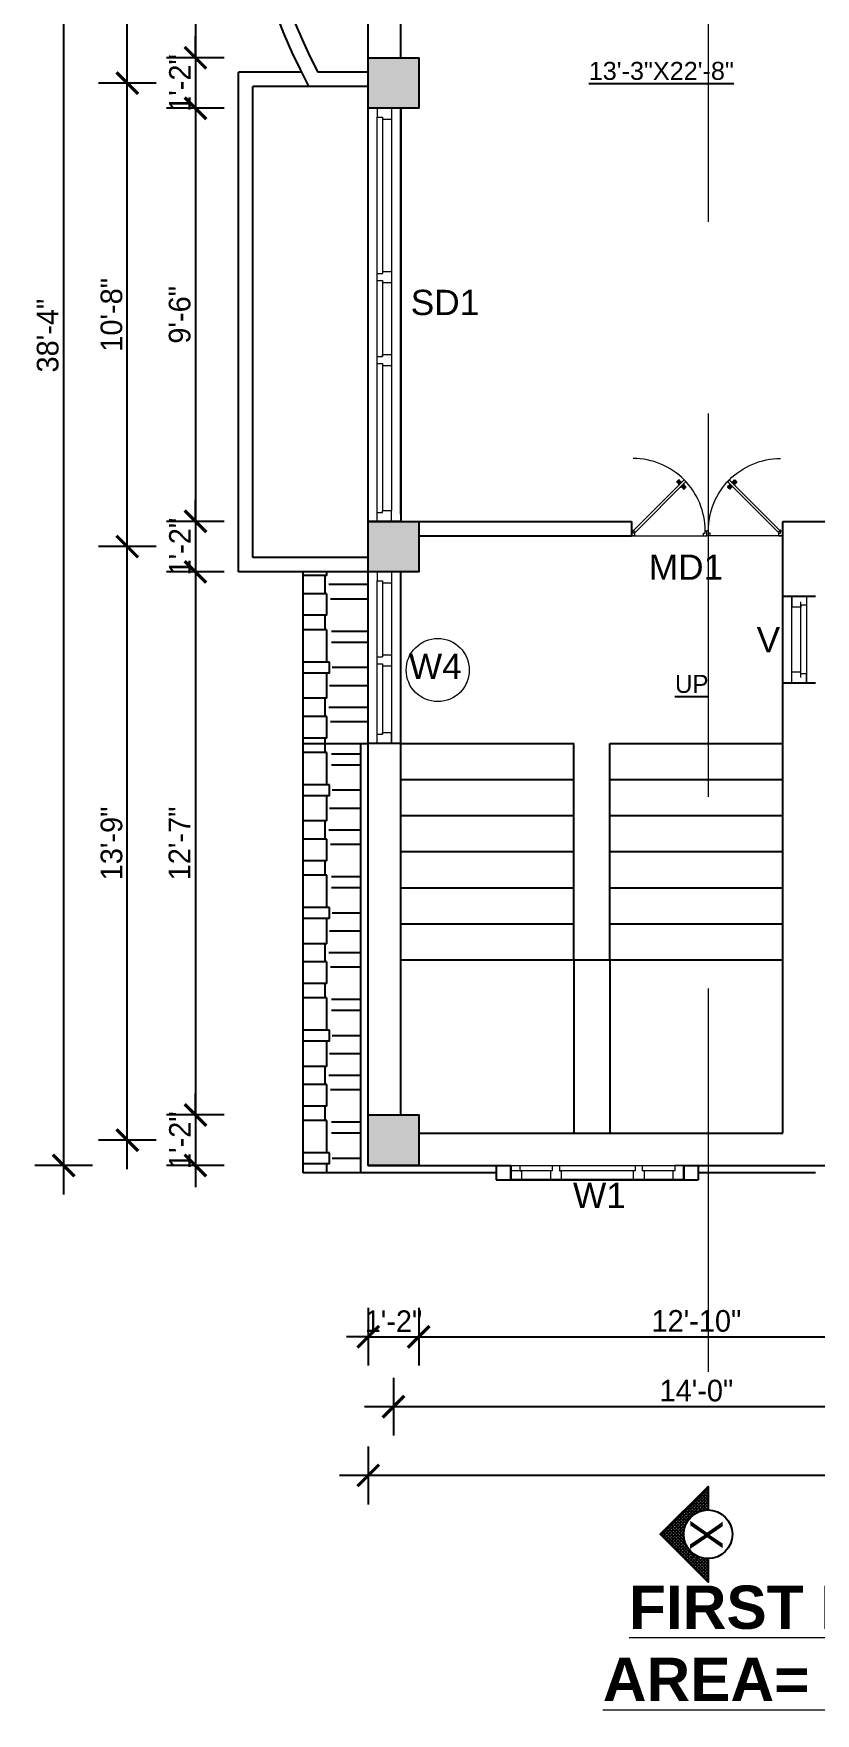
# Model space of a CAD drawing. Header units: inches. Extents: x -2812 to 9774, y -15726 to -746.
# Drawn here: x 4164.1 to 4380.9, y -8004.1 to -7538.6 of the extents above; entities that cross this region are included whole.
import ezdxf

# ---------------------------------------------------------------- set-up
doc = ezdxf.new("R2010")
doc.units = ezdxf.units.IN
doc.header["$LTSCALE"] = 17
doc.header["$MEASUREMENT"] = 0
doc.linetypes.add('21_FP_00$0$HIDDEN', pattern=[0.375, 0.25, -0.125])
doc.linetypes.add('PHANTOM2', pattern=[1.25, 0.625, -0.125, 0.125, -0.125, 0.125, -0.125])
doc.layers.add('A-Sect-Iden', color=111, linetype='Continuous')
for name, color, linetype, lineweight in [('aa_section_line', 2, 'PHANTOM2', 13), ('door', 202, 'Continuous', 5), ('DOOR & WIN', 1, 'Continuous', 25), ('OUTLINE', 1, 'Continuous', 25), ('PUERTAS', 7, 'Continuous', 9), ('TEXT', 231, 'Continuous', 20), ('WINDOW FRAME PLAN', 162, 'Continuous', 18)]:
    doc.layers.add(name, color=color, linetype=linetype, lineweight=lineweight)
doc.styles.add('ARCHITECTURE', font='stylu.ttf')
doc.styles.add('DIMTEXT', font='arial.ttf', dxfattribs={"height": 6})
doc.styles.add('HEADING', font='swissel.ttf')
doc.dimstyles.new('8 SCALE', dxfattribs={"dimscale": 0, "dimtxt": 6, "dimasz": 6, "dimexe": 8, "dimexo": 8, "dimgap": 1.25, "dimtad": 1, "dimdec": 0, "dimzin": 3, "dimdsep": 46, "dimlunit": 4, "dimtxsty": 'ARCHITECTURE', "dimblk": 'ARCHTICK', "dimcen": 8, "dimdle": 8, "dimclrd": 5, "dimclre": 5, "dimclrt": 7, "dimadec": 0, "dimazin": 0, "dimtfac": 0.75, "dimtdec": 0, "dimtix": 1, "dimtmove": 2, "dimatfit": 3, "dimldrblk": 'ARCHTICK', "dimfxl": 8, "dimfxlon": 1, "dimtolj": 1, "dimtzin": 0, "dimlwd": -1, "dimlwe": -1, "dimarcsym": 0})
pattern_1 = [(90, (-3830.613, -6722.313), (-12, 25.5), [6, -5, 7, -3, 9, -4]), (90, (-3831.113, -6716.313), (-12, 25.5), [5, -19, 4, -6]), (90, (-3829.863, -6704.313), (-12, 25.5), [3, -31]), (180, (-3830.613, -6722.313), (-12, -8.5), [11.5, -36.5]), (180, (-3830.613, -6716.313), (-12, -8.5), [11.25, -36.75]), (180, (-3830.613, -6711.313), (-12, -8.5), [10.5, -37.5]), (180, (-3829.863, -6704.313), (-12, -8.5), [11.5, -36.5]), (180, (-3829.863, -6701.313), (-12, -8.5), [11.5, -36.5]), (180, (-3830.613, -6692.313), (-12, -8.5), [11, -37])]

# ---------------------------------------------------------------- blocks, each defined once
blk = doc.blocks.new('2ft6in')
at = {"layer": 'PUERTAS', "color": 2}
for p, q in [((0.84, 2.1), (21.02, 22.28)), ((21.71, 21.6), (1.47, 1.37)), ((18.33, 21.76), (18.31, 21.77)), ((21.71, 21.6), (21.02, 22.28)), ((21.18, 18.9), (21.2, 18.89)), ((0, 2), (0, 0)), ((0.6, 2), (0, 2)), ((1.33, 0), (0, 0)), ((0.6, 1.26), (0.6, 2.04)), ((0.67, 1.26), (0.6, 1.26)), ((0.67, 1.26), (0.67, 2.01)), ((0.67, 1), (0.67, 1.26)), ((1.33, 1), (0.67, 1)), ((1.31, 1.53), (0.79, 2.06)), ((1.36, 1.58), (0.81, 2.12)), ((1.36, 1.58), (1.31, 1.53)), ((1.47, 1.37), (1.31, 1.53)), ((1.33, 0), (1.33, 1)), ((28.67, 0), (28.67, 1)), ((28.67, 1), (29.33, 1)), ((28.67, 0), (30, 0)), ((29.33, 1), (29.33, 2)), ((29.33, 2), (30, 2)), ((30, 0), (30, 2))]:
    blk.add_line(p, q, dxfattribs=at)
at = {"layer": 'PUERTAS', "color": 8}
for p, q in [((18.81, 20.78), (18.04, 21.4)), ((18.86, 20.83), (18.08, 21.46)), ((18.95, 20.92), (18.2, 21.58)), ((18.44, 21.9), (18.31, 21.77)), ((19.07, 21.03), (18.34, 21.72)), ((18.44, 21.9), (18.56, 22.02)), ((18.58, 22.01), (18.56, 22.02)), ((19.3, 21.26), (18.61, 22)), ((19.42, 21.38), (18.75, 22.14)), ((19.51, 21.48), (18.88, 22.26)), ((18.91, 20.27), (19.19, 20.69)), ((19.55, 21.53), (18.93, 22.3)), ((19.13, 20.8), (19.03, 20.9)), ((19.15, 20.82), (19.05, 20.92)), ((19.09, 20.44), (19.25, 20.76)), ((19.19, 20.87), (19.1, 20.96)), ((19.25, 20.93), (19.16, 21.02)), ((19.28, 20.63), (19.32, 20.83)), ((19.4, 21.08), (19.31, 21.17)), ((19.47, 21.15), (19.38, 21.24)), ((19.43, 20.78), (19.4, 20.9)), ((19.51, 21.19), (19.42, 21.28)), ((19.55, 20.91), (19.43, 20.94)), ((19.53, 21.21), (19.44, 21.3)), ((19.7, 21.06), (19.51, 21.01)), ((19.89, 21.24), (19.58, 21.08)), ((20.07, 21.42), (19.64, 21.15)), ((20.33, 20.13), (20.36, 20.01)), ((20.48, 20.28), (20.44, 20.08)), ((20.67, 20.47), (20.51, 20.15)), ((20.85, 20.64), (20.57, 20.22)), ((20.61, 20.09), (20.7, 19.99)), ((20.63, 20.11), (20.72, 20.01)), ((20.9, 20.08), (21.68, 19.45)), ((20.95, 20.13), (21.72, 19.51)), ((19.69, 19.49), (20.12, 19.76)), ((19.87, 19.67), (20.18, 19.83)), ((20.06, 19.85), (20.25, 19.9)), ((20.21, 20), (20.33, 19.97)), ((20.21, 19.38), (20.83, 18.61)), ((20.23, 19.7), (20.32, 19.61)), ((20.25, 19.72), (20.34, 19.63)), ((20.25, 19.43), (20.88, 18.65)), ((20.29, 19.76), (20.38, 19.67)), ((20.34, 19.53), (21, 18.77)), ((20.36, 19.83), (20.45, 19.74)), ((20.46, 19.64), (21.14, 18.91)), ((20.5, 19.98), (20.6, 19.89)), ((20.57, 20.04), (20.66, 19.95)), ((20.69, 19.87), (21.42, 19.19)), ((20.81, 19.99), (21.56, 19.33)), ((21.32, 19.01), (21.2, 18.89)), ((21.32, 19.01), (21.44, 19.14)), ((21.43, 19.15), (21.44, 19.14)), ((0, 0), (30, 0))]:
    blk.add_line(p, q, dxfattribs=at)
at = {"layer": 'PUERTAS', "color": 1}
for p, q in [((18.06, 21.44), (18.48, 21.86)), ((18.74, 20.79), (18.06, 21.34)), ((18.08, 21.51), (18.45, 21.88)), ((18.11, 21.49), (18.08, 21.51)), ((18.82, 22.25), (18.45, 21.88)), ((18.9, 22.28), (18.48, 21.86)), ((18.84, 22.23), (18.82, 22.25)), ((18.83, 20.8), (19.18, 21.15)), ((18.84, 20.21), (19.1, 20.6)), ((18.85, 20.11), (18.84, 20.12)), ((18.92, 20.89), (18.93, 20.88)), ((19.54, 21.59), (18.99, 22.27)), ((19.02, 20.88), (19.24, 21.1)), ((19.12, 20.8), (19.03, 20.89)), ((19.1, 20.7), (19.11, 20.69)), ((19.1, 20.6), (19.1, 20.6)), ((19.11, 20.79), (19.33, 21.01)), ((19.54, 21.5), (19.18, 21.15)), ((19.45, 21.31), (19.24, 21.1)), ((19.55, 21.22), (19.33, 21.01)), ((19.45, 21.41), (19.45, 21.41)), ((19.54, 21.22), (19.45, 21.31)), ((19.64, 21.23), (19.64, 21.23)), ((19.74, 21.24), (19.73, 21.23)), ((20.12, 21.49), (19.74, 21.24)), ((20.22, 21.48), (20.22, 21.49)), ((20.65, 20.12), (20.43, 19.9)), ((20.93, 20.11), (20.57, 19.76)), ((20.64, 20.11), (20.73, 20.02)), ((20.66, 20.31), (20.65, 20.31)), ((20.65, 20.21), (20.65, 20.22)), ((20.91, 20.7), (20.66, 20.31)), ((20.91, 20.8), (20.91, 20.79)), ((21.02, 20.12), (21.7, 19.57)), ((19.53, 19.43), (19.54, 19.42)), ((19.64, 19.42), (20.02, 19.67)), ((20.02, 19.67), (20.03, 19.68)), ((20.12, 19.68), (20.12, 19.68)), ((20.21, 19.69), (20.43, 19.9)), ((20.22, 19.41), (20.57, 19.76)), ((20.22, 19.69), (20.31, 19.6)), ((20.22, 19.32), (20.76, 18.64)), ((20.31, 19.6), (20.52, 19.81)), ((20.31, 19.5), (20.31, 19.5)), ((20.74, 20.03), (20.52, 19.81)), ((20.84, 20.02), (20.83, 20.03)), ((20.86, 18.63), (21.28, 19.05)), ((20.91, 18.68), (20.94, 18.66)), ((20.94, 18.66), (21.31, 19.03)), ((21.7, 19.47), (21.28, 19.05)), ((21.67, 19.4), (21.31, 19.03)), ((21.65, 19.42), (21.67, 19.4))]:
    blk.add_line(p, q, dxfattribs=at)
at = {"layer": 'PUERTAS', "color": 2}
for radius in [0.129, 0.0627]:
    blk.add_circle((0.68, 2.14), radius, dxfattribs=at)
at = {"layer": 'PUERTAS', "color": 8}
blk.add_arc((0.68, 2.14), 28.65, 359.72845, 90.03333, dxfattribs=at)
at = {"layer": 'PUERTAS', "color": 1}
for centre, start, end in [((18.78, 20.84), 231.07637, 315), ((18.89, 20.16), 135, 225), ((18.94, 22.23), 38.92363, 135), ((18.97, 20.93), 225, 315), ((19.16, 20.74), 135, 219.74275), ((19.06, 20.65), 315, 39.74275), ((19.4, 21.36), 315, 45), ((19.49, 21.55), 315, 38.92363), ((19.6, 21.18), 50.25725, 135), ((19.68, 21.28), 230.25725, 315), ((20.17, 21.44), 45, 135), ((20.7, 20.26), 135, 219.74275), ((20.6, 20.17), 315, 39.74275), ((20.87, 20.75), 315, 45), ((20.98, 20.07), 51.07637, 135), ((19.59, 19.47), 225, 315), ((20.07, 19.63), 50.25725, 135), ((20.16, 19.73), 230.25725, 315), ((20.27, 19.36), 135, 218.92363), ((20.35, 19.55), 135, 225), ((20.78, 19.98), 45, 135), ((20.82, 18.68), 218.92363, 315), ((21.65, 19.52), 315, 51.07637)]:
    blk.add_arc(centre, 0.0667, start, end, dxfattribs=at)
blk = doc.blocks.new('*U2796')
at = {"color": 3, "xscale": -1}
blk.add_blockref('2ft6in', (42, 0), dxfattribs=at)
blk = doc.blocks.new('MAIN DLOOR')
at = {"layer": 'door', "color": 3, "yscale": 0.7999999999374268, "zscale": 0.7999999998966563, "rotation": 180}
for p, xscale in [((11264.75, 306.61), 0.7999999999592546), ((11245.55, 306.61), -0.7999999999592546)]:
    blk.add_blockref('*U2796', p, dxfattribs=dict(at, xscale=xscale))
blk = doc.blocks.new('FDFDFDF')
at = {"layer": 'DOOR & WIN'}
for p, q in [((-13510.5, -2586), (-13510.5, -2577)), ((-13510.5, -2586), (-13510.5, -2577)), ((-13486.5, -2586), (-13486.5, -2577))]:
    blk.add_line(p, q, dxfattribs=at)
at = {"layer": 'WINDOW FRAME PLAN'}
for p, q in [((-13510.5, -2579.5), (-13486.5, -2579.5)), ((-13510.5, -2579.5), (-13508, -2579.5)), ((-13486.5, -2583.5), (-13510.5, -2583.5)), ((-13510.5, -2583.5), (-13507.5, -2583.5)), ((-13488, -2581), (-13509, -2581)), ((-13508, -2579.5), (-13508, -2581)), ((-13508, -2581), (-13507.5, -2581)), ((-13507.5, -2581), (-13507.5, -2583.5)), ((-13489.5, -2581), (-13489.5, -2583.5)), ((-13489, -2581), (-13489.5, -2581)), ((-13486.5, -2583.5), (-13489.5, -2583.5)), ((-13486.5, -2579.5), (-13489, -2579.5)), ((-13489, -2579.5), (-13489, -2581))]:
    blk.add_line(p, q, dxfattribs=at)
blk = doc.blocks.new('_ArchTick')
at = {"color": 0, "linetype": 'ByBlock', "const_width": 0.15}
blk.add_lwpolyline([(-0.5, -0.5), (0.5, 0.5)], dxfattribs=at)
blk = doc.blocks.new('*D3079')
at = {"layer": 'Defpoints', "color": 0, "transparency": 16777216}
for p in [(4256.86, -7406.28), (4208.96, -7545.28), (4256.86, -7545.28)]:
    blk.add_point(p, dxfattribs=at)
at = {"layer": 'OUTLINE', "color": 5, "transparency": 16777216}
for p, q in [((4208.96, -7398.28), (4208.96, -7553.28)), ((4216.96, -7406.28), (4200.96, -7406.28)), ((4216.96, -7545.28), (4200.96, -7545.28))]:
    blk.add_line(p, q, dxfattribs=at)
at = {"layer": 'OUTLINE', "color": 5, "transparency": 16777216, "xscale": 6, "yscale": 6, "zscale": 6}
for p, rotation in [((4208.96, -7406.28), 90), ((4208.96, -7545.28), 270)]:
    blk.add_blockref('_ArchTick', p, dxfattribs=dict(at, rotation=rotation))
at = {"layer": 'OUTLINE', "color": 7, "transparency": 16777216, "insert": (4204.5, -7475.78), "char_height": 6, "attachment_point": 5, "rotation": 90, "style": 'ARCHITECTURE'}
blk.add_mtext('\\A1;11\'-7"', dxfattribs=at)
blk = doc.blocks.new('*D3080')
at = {"layer": 'Defpoints', "color": 0, "transparency": 16777216}
for p in [(4256.86, -7545.28), (4208.96, -7559.28), (4256.86, -7559.28)]:
    blk.add_point(p, dxfattribs=at)
at = {"layer": 'OUTLINE', "color": 5, "transparency": 16777216}
for p, q in [((4208.96, -7545.28), (4208.96, -7539.28)), ((4216.96, -7545.28), (4200.96, -7545.28)), ((4208.96, -7545.28), (4208.96, -7559.28)), ((4216.96, -7559.28), (4200.96, -7559.28)), ((4208.96, -7559.28), (4208.96, -7565.28))]:
    blk.add_line(p, q, dxfattribs=at)
at = {"layer": 'OUTLINE', "color": 5, "transparency": 16777216, "xscale": 6, "yscale": 6, "zscale": 6}
for p, rotation in [((4208.96, -7545.28), 270), ((4208.96, -7559.28), 90)]:
    blk.add_blockref('_ArchTick', p, dxfattribs=dict(at, rotation=rotation))
at = {"layer": 'OUTLINE', "color": 7, "transparency": 16777216, "insert": (4204.65, -7552.28), "char_height": 6, "attachment_point": 5, "rotation": 90, "style": 'ARCHITECTURE'}
blk.add_mtext('\\A1;1\'-2"', dxfattribs=at)
blk = doc.blocks.new('*D3081')
at = {"layer": 'Defpoints', "color": 0, "transparency": 16777216}
for p in [(4256.86, -7559.28), (4208.96, -7673.76), (4256.86, -7673.76)]:
    blk.add_point(p, dxfattribs=at)
at = {"layer": 'OUTLINE', "color": 5, "transparency": 16777216}
for p, q in [((4208.96, -7551.28), (4208.96, -7681.76)), ((4216.96, -7559.28), (4200.96, -7559.28)), ((4216.96, -7673.76), (4200.96, -7673.76))]:
    blk.add_line(p, q, dxfattribs=at)
at = {"layer": 'OUTLINE', "color": 5, "transparency": 16777216, "xscale": 6, "yscale": 6, "zscale": 6}
for p, rotation in [((4208.96, -7559.28), 90), ((4208.96, -7673.76), 270)]:
    blk.add_blockref('_ArchTick', p, dxfattribs=dict(at, rotation=rotation))
at = {"layer": 'OUTLINE', "color": 7, "transparency": 16777216, "insert": (4204.6, -7616.52), "char_height": 6, "attachment_point": 5, "rotation": 90, "style": 'ARCHITECTURE'}
blk.add_mtext('\\A1;9\'-6"', dxfattribs=at)
blk = doc.blocks.new('*D3082')
at = {"layer": 'Defpoints', "color": 0, "transparency": 16777216}
for p in [(4256.86, -7673.76), (4208.96, -7687.76), (4256.86, -7687.76)]:
    blk.add_point(p, dxfattribs=at)
at = {"layer": 'OUTLINE', "color": 5, "transparency": 16777216}
for p, q in [((4208.96, -7673.76), (4208.96, -7667.76)), ((4216.96, -7673.76), (4200.96, -7673.76)), ((4208.96, -7673.76), (4208.96, -7687.76)), ((4216.96, -7687.76), (4200.96, -7687.76)), ((4208.96, -7687.76), (4208.96, -7693.76))]:
    blk.add_line(p, q, dxfattribs=at)
at = {"layer": 'OUTLINE', "color": 5, "transparency": 16777216, "xscale": 6, "yscale": 6, "zscale": 6}
for p, rotation in [((4208.96, -7673.76), 270), ((4208.96, -7687.76), 90)]:
    blk.add_blockref('_ArchTick', p, dxfattribs=dict(at, rotation=rotation))
at = {"layer": 'OUTLINE', "color": 7, "transparency": 16777216, "insert": (4204.65, -7680.76), "char_height": 6, "attachment_point": 5, "rotation": 90, "style": 'ARCHITECTURE'}
blk.add_mtext('\\A1;1\'-2"', dxfattribs=at)
blk = doc.blocks.new('*D3083')
at = {"layer": 'Defpoints', "color": 0, "transparency": 16777216}
for p in [(4256.86, -7687.76), (4208.96, -7838.28), (4256.86, -7838.28)]:
    blk.add_point(p, dxfattribs=at)
at = {"layer": 'OUTLINE', "color": 5, "transparency": 16777216}
for p, q in [((4208.96, -7679.76), (4208.96, -7846.28)), ((4216.96, -7687.76), (4200.96, -7687.76)), ((4216.96, -7838.28), (4200.96, -7838.28))]:
    blk.add_line(p, q, dxfattribs=at)
at = {"layer": 'OUTLINE', "color": 5, "transparency": 16777216, "xscale": 6, "yscale": 6, "zscale": 6}
for p, rotation in [((4208.96, -7687.76), 90), ((4208.96, -7838.28), 270)]:
    blk.add_blockref('_ArchTick', p, dxfattribs=dict(at, rotation=rotation))
at = {"layer": 'OUTLINE', "color": 7, "transparency": 16777216, "insert": (4204.5, -7763.02), "char_height": 6, "attachment_point": 5, "rotation": 90, "style": 'ARCHITECTURE'}
blk.add_mtext('\\A1;12\'-7"', dxfattribs=at)
blk = doc.blocks.new('*D3084')
at = {"layer": 'Defpoints', "color": 0, "transparency": 16777216}
for p in [(4256.86, -7838.28), (4208.96, -7852.28), (4256.86, -7852.28)]:
    blk.add_point(p, dxfattribs=at)
at = {"layer": 'OUTLINE', "color": 5, "transparency": 16777216}
for p, q in [((4208.96, -7838.28), (4208.96, -7832.28)), ((4216.96, -7838.28), (4200.96, -7838.28)), ((4208.96, -7838.28), (4208.96, -7852.28)), ((4216.96, -7852.28), (4200.96, -7852.28)), ((4208.96, -7852.28), (4208.96, -7858.28))]:
    blk.add_line(p, q, dxfattribs=at)
at = {"layer": 'OUTLINE', "color": 5, "transparency": 16777216, "xscale": 6, "yscale": 6, "zscale": 6}
for p, rotation in [((4208.96, -7838.28), 270), ((4208.96, -7852.28), 90)]:
    blk.add_blockref('_ArchTick', p, dxfattribs=dict(at, rotation=rotation))
at = {"layer": 'OUTLINE', "color": 7, "transparency": 16777216, "insert": (4204.65, -7845.28), "char_height": 6, "attachment_point": 5, "rotation": 90, "style": 'ARCHITECTURE'}
blk.add_mtext('\\A1;1\'-2"', dxfattribs=at)
blk = doc.blocks.new('*D3085')
at = {"layer": 'Defpoints', "color": 0, "transparency": 16777216}
for p in [(4190.06, -7680.76), (4263.86, -7680.76), (4263.86, -7845.28)]:
    blk.add_point(p, dxfattribs=at)
at = {"layer": 'OUTLINE', "color": 5, "transparency": 16777216}
for p, q in [((4190.06, -7853.28), (4190.06, -7672.76)), ((4198.06, -7680.76), (4182.06, -7680.76)), ((4198.06, -7845.28), (4182.06, -7845.28))]:
    blk.add_line(p, q, dxfattribs=at)
at = {"layer": 'OUTLINE', "color": 5, "transparency": 16777216, "xscale": 6, "yscale": 6, "zscale": 6}
for p, rotation in [((4190.06, -7680.76), 90), ((4190.06, -7845.28), 270)]:
    blk.add_blockref('_ArchTick', p, dxfattribs=dict(at, rotation=rotation))
at = {"layer": 'OUTLINE', "color": 7, "transparency": 16777216, "insert": (4185.71, -7763.02), "char_height": 6, "attachment_point": 5, "rotation": 90, "style": 'ARCHITECTURE'}
blk.add_mtext('\\A1;13\'-9"', dxfattribs=at)
blk = doc.blocks.new('*D3086')
at = {"layer": 'Defpoints', "color": 0, "transparency": 16777216}
for p in [(4190.06, -7552.28), (4263.86, -7552.28), (4263.86, -7680.76)]:
    blk.add_point(p, dxfattribs=at)
at = {"layer": 'OUTLINE', "color": 5, "transparency": 16777216}
for p, q in [((4190.06, -7688.76), (4190.06, -7544.28)), ((4198.06, -7552.28), (4182.06, -7552.28)), ((4198.06, -7680.76), (4182.06, -7680.76))]:
    blk.add_line(p, q, dxfattribs=at)
at = {"layer": 'OUTLINE', "color": 5, "transparency": 16777216, "xscale": 6, "yscale": 6, "zscale": 6}
for p, rotation in [((4190.06, -7552.28), 90), ((4190.06, -7680.76), 270)]:
    blk.add_blockref('_ArchTick', p, dxfattribs=dict(at, rotation=rotation))
at = {"layer": 'OUTLINE', "color": 7, "transparency": 16777216, "insert": (4185.69, -7616.52), "char_height": 6, "attachment_point": 5, "rotation": 90, "style": 'ARCHITECTURE'}
blk.add_mtext('\\A1;10\'-8"', dxfattribs=at)
blk = doc.blocks.new('*D3087')
at = {"layer": 'Defpoints', "color": 0, "transparency": 16777216}
for p in [(4190.06, -7399.28), (4263.86, -7399.28), (4263.86, -7552.28)]:
    blk.add_point(p, dxfattribs=at)
at = {"layer": 'OUTLINE', "color": 5, "transparency": 16777216}
for p, q in [((4190.06, -7560.28), (4190.06, -7391.28)), ((4198.06, -7399.28), (4182.06, -7399.28)), ((4198.06, -7552.28), (4182.06, -7552.28))]:
    blk.add_line(p, q, dxfattribs=at)
at = {"layer": 'OUTLINE', "color": 5, "transparency": 16777216, "xscale": 6, "yscale": 6, "zscale": 6}
for p, rotation in [((4190.06, -7399.28), 90), ((4190.06, -7552.28), 270)]:
    blk.add_blockref('_ArchTick', p, dxfattribs=dict(at, rotation=rotation))
at = {"layer": 'OUTLINE', "color": 7, "transparency": 16777216, "insert": (4185.71, -7475.78), "char_height": 6, "attachment_point": 5, "rotation": 90, "style": 'ARCHITECTURE'}
blk.add_mtext('\\A1;12\'-9"', dxfattribs=at)
blk = doc.blocks.new('*D3088')
at = {"layer": 'Defpoints', "color": 0, "transparency": 16777216}
for p in [(4256.86, -7392.28), (4172.39, -7852.28), (4256.86, -7852.28)]:
    blk.add_point(p, dxfattribs=at)
at = {"layer": 'OUTLINE', "color": 5, "transparency": 16777216}
for p, q in [((4172.39, -7384.28), (4172.39, -7860.28)), ((4180.39, -7392.28), (4164.39, -7392.28)), ((4180.39, -7852.28), (4164.39, -7852.28))]:
    blk.add_line(p, q, dxfattribs=at)
at = {"layer": 'OUTLINE', "color": 5, "transparency": 16777216, "xscale": 6, "yscale": 6, "zscale": 6}
for p, rotation in [((4172.39, -7392.28), 90), ((4172.39, -7852.28), 270)]:
    blk.add_blockref('_ArchTick', p, dxfattribs=dict(at, rotation=rotation))
at = {"layer": 'OUTLINE', "color": 7, "transparency": 16777216, "insert": (4168.01, -7622.28), "char_height": 6, "attachment_point": 5, "rotation": 90, "style": 'ARCHITECTURE'}
blk.add_mtext('\\A1;38\'-4"', dxfattribs=at)
blk = doc.blocks.new('*D3089')
at = {"layer": 'Defpoints', "color": 0, "transparency": 16777216}
for p in [(4256.86, -7852.28), (4270.86, -7852.28), (4270.86, -7899.75)]:
    blk.add_point(p, dxfattribs=at)
at = {"layer": 'OUTLINE', "color": 5, "transparency": 16777216}
for p, q in [((4256.86, -7891.75), (4256.86, -7907.75)), ((4270.86, -7891.75), (4270.86, -7907.75)), ((4256.86, -7899.75), (4250.86, -7899.75)), ((4256.86, -7899.75), (4270.86, -7899.75)), ((4270.86, -7899.75), (4276.86, -7899.75))]:
    blk.add_line(p, q, dxfattribs=at)
at = {"layer": 'OUTLINE', "color": 5, "transparency": 16777216, "xscale": 6, "yscale": 6, "zscale": 6}
blk.add_blockref('_ArchTick', (4256.86, -7899.75), dxfattribs=at)
at = {"layer": 'OUTLINE', "color": 5, "transparency": 16777216, "xscale": 6, "yscale": 6, "zscale": 6, "rotation": 180}
blk.add_blockref('_ArchTick', (4270.86, -7899.75), dxfattribs=at)
at = {"layer": 'OUTLINE', "color": 7, "transparency": 16777216, "insert": (4263.86, -7895.44), "char_height": 6, "attachment_point": 5, "style": 'ARCHITECTURE'}
blk.add_mtext('\\A1;1\'-2"', dxfattribs=at)
blk = doc.blocks.new('*D3090')
at = {"layer": 'Defpoints', "color": 0, "transparency": 16777216}
for p in [(4270.86, -7852.28), (4424.86, -7852.28), (4424.86, -7899.75)]:
    blk.add_point(p, dxfattribs=at)
at = {"layer": 'OUTLINE', "color": 5, "transparency": 16777216}
for p, q in [((4270.86, -7891.75), (4270.86, -7907.75)), ((4424.86, -7891.75), (4424.86, -7907.75)), ((4262.86, -7899.75), (4432.86, -7899.75))]:
    blk.add_line(p, q, dxfattribs=at)
at = {"layer": 'OUTLINE', "color": 5, "transparency": 16777216, "xscale": 6, "yscale": 6, "zscale": 6, "rotation": 180}
blk.add_blockref('_ArchTick', (4270.86, -7899.75), dxfattribs=at)
at = {"layer": 'OUTLINE', "color": 5, "transparency": 16777216, "xscale": 6, "yscale": 6, "zscale": 6}
blk.add_blockref('_ArchTick', (4424.86, -7899.75), dxfattribs=at)
at = {"layer": 'OUTLINE', "color": 7, "transparency": 16777216, "insert": (4347.86, -7895.39), "char_height": 6, "attachment_point": 5, "style": 'ARCHITECTURE'}
blk.add_mtext('\\A1;12\'-10"', dxfattribs=at)
blk = doc.blocks.new('*D3094')
at = {"layer": 'Defpoints', "color": 0, "transparency": 16777216}
for p in [(4263.86, -7845.28), (4431.86, -7845.28), (4431.86, -7919.1)]:
    blk.add_point(p, dxfattribs=at)
at = {"layer": 'OUTLINE', "color": 5, "transparency": 16777216}
for p, q in [((4263.86, -7911.1), (4263.86, -7927.1)), ((4431.86, -7911.1), (4431.86, -7927.1)), ((4255.86, -7919.1), (4439.86, -7919.1))]:
    blk.add_line(p, q, dxfattribs=at)
at = {"layer": 'OUTLINE', "color": 5, "transparency": 16777216, "xscale": 6, "yscale": 6, "zscale": 6, "rotation": 180}
blk.add_blockref('_ArchTick', (4263.86, -7919.1), dxfattribs=at)
at = {"layer": 'OUTLINE', "color": 5, "transparency": 16777216, "xscale": 6, "yscale": 6, "zscale": 6}
blk.add_blockref('_ArchTick', (4431.86, -7919.1), dxfattribs=at)
at = {"layer": 'OUTLINE', "color": 7, "transparency": 16777216, "insert": (4347.86, -7914.7), "char_height": 6, "attachment_point": 5, "style": 'ARCHITECTURE'}
blk.add_mtext('\\A1;14\'-0"', dxfattribs=at)
blk = doc.blocks.new('*D3096')
at = {"layer": 'Defpoints', "color": 0, "transparency": 16777216}
for p in [(4256.86, -7852.28), (4567.32, -7852.28), (4256.86, -7938.19)]:
    blk.add_point(p, dxfattribs=at)
at = {"layer": 'OUTLINE', "color": 5, "transparency": 16777216}
for p, q in [((4256.86, -7930.19), (4256.86, -7946.19)), ((4567.32, -7930.19), (4567.32, -7946.19)), ((4575.32, -7938.19), (4248.86, -7938.19))]:
    blk.add_line(p, q, dxfattribs=at)
at = {"layer": 'OUTLINE', "color": 5, "transparency": 16777216, "xscale": 6, "yscale": 6, "zscale": 6, "rotation": 180}
blk.add_blockref('_ArchTick', (4256.86, -7938.19), dxfattribs=at)
at = {"layer": 'OUTLINE', "color": 5, "transparency": 16777216, "xscale": 6, "yscale": 6, "zscale": 6}
blk.add_blockref('_ArchTick', (4567.32, -7938.19), dxfattribs=at)
at = {"layer": 'OUTLINE', "color": 7, "transparency": 16777216, "insert": (4412.09, -7933.79), "char_height": 6, "attachment_point": 5, "style": 'ARCHITECTURE'}
blk.add_mtext('\\A1;25\'-10"', dxfattribs=at)

msp = doc.modelspace()

# ---------------------------------------------------------------- hatches: boundary and pattern name
at = {"layer": 'A-Sect-Iden', "ltscale": 0.5}
h = msp.add_hatch(dxfattribs=at)
h.set_pattern_fill('ANSI37', color=2, scale=5, style=0)
h.set_pattern_definition([(45, (-21497.9975, -14136.0072), (-0.441941738, 0.441941738), []), (135, (-21497.9975, -14136.0072), (-0.441941738, -0.441941738), [])])
h.paths.add_polyline_path([(4351.08, -7961.24), (4351.08, -7967.73), (4337.83, -7954.49), (4351.08, -7941.25), (4351.08, -7947.74, 1)])
at = {"layer": 'DOOR & WIN'}
h = msp.add_hatch(color=256, dxfattribs=at)
h.dxf.hatch_style = 1
h.paths.add_polyline_path([(4270.86, -7545.28), (4256.86, -7545.28), (4256.86, -7559.28), (4270.86, -7559.28)])
h = msp.add_hatch(color=256, dxfattribs=at)
h.dxf.hatch_style = 1
h.paths.add_polyline_path([(4270.86, -7673.76), (4256.86, -7673.76), (4256.86, -7687.76), (4270.86, -7687.76)])
h = msp.add_hatch(color=256, dxfattribs=at)
h.dxf.hatch_style = 1
h.paths.add_polyline_path([(4270.86, -7838.28), (4256.86, -7838.28), (4256.86, -7852.28), (4270.86, -7852.28)])
at = {"layer": 'OUTLINE'}
h = msp.add_hatch(dxfattribs=at)
h.set_pattern_fill('AR-RSHKE', color=8, angle=90)
h.set_pattern_definition(pattern_1)
h.paths.add_polyline_path([(4238.86, -7735.28), (4256.86, -7735.28), (4256.86, -7687.76), (4238.86, -7687.76)])
h = msp.add_hatch(dxfattribs=at)
h.set_pattern_fill('AR-RSHKE', color=8, angle=90)
h.set_pattern_definition(pattern_1)
h.paths.add_polyline_path([(4238.86, -7854.28), (4254.86, -7854.28), (4254.86, -7735.28), (4238.86, -7735.28)])

# ---------------------------------------------------------------- linework, layer by layer
at = {"layer": 'A-Sect-Iden', "ltscale": 0.5}
msp.add_lwpolyline([(4351.08, -7961.24), (4351.08, -7967.73), (4337.83, -7954.49), (4351.08, -7941.25), (4351.08, -7947.74)], dxfattribs=at)
msp.add_circle((4351.08, -7954.49), 6.75, dxfattribs=at)
at = {"layer": 'aa_section_line', "linetype": '21_FP_00$0$HIDDEN', "ltscale": 25}
msp.add_line((4351.09, -7325.09), (4351.08, -7941.65), dxfattribs=at)
at = {"layer": 'DOOR & WIN'}
for p, q in [((4256.86, -7687.76), (4256.86, -7392.28)), ((4265.86, -7545.28), (4265.86, -7406.28)), ((4220.86, -7687.76), (4220.86, -7549.28)), ((4224.86, -7683.76), (4224.86, -7553.28)), ((4265.86, -7559.28), (4256.86, -7559.28)), ((4265.86, -7671.76), (4265.86, -7559.28)), ((4265.86, -7559.28), (4265.86, -7581.52)), ((4256.86, -7653.52), (4256.86, -7581.52)), ((4265.86, -7581.52), (4265.86, -7653.52)), ((4256.86, -7673.76), (4256.86, -7653.52)), ((4265.86, -7653.52), (4265.86, -7673.76)), ((4265.86, -7673.76), (4256.86, -7673.76)), ((4265.86, -7673.76), (4256.86, -7673.76)), ((4371.86, -7843.28), (4371.86, -7673.76)), ((4371.86, -7673.76), (4394.86, -7673.76)), ((4258.25, -7687.76), (4256.86, -7687.76)), ((4265.86, -7687.76), (4256.86, -7687.76)), ((4256.86, -7852.28), (4256.86, -7735.28)), ((4265.86, -7838.28), (4265.86, -7735.28)), ((4265.86, -7735.28), (4313.86, -7735.28)), ((4313.86, -7795.28), (4313.86, -7735.28)), ((4323.86, -7795.28), (4323.86, -7735.28)), ((4323.86, -7735.28), (4371.86, -7735.28)), ((4265.86, -7745.28), (4313.86, -7745.28)), ((4323.86, -7745.28), (4371.86, -7745.28)), ((4265.86, -7755.28), (4313.86, -7755.28)), ((4323.86, -7755.28), (4371.86, -7755.28)), ((4265.86, -7765.28), (4313.86, -7765.28)), ((4323.86, -7765.28), (4371.86, -7765.28)), ((4265.86, -7775.28), (4313.86, -7775.28)), ((4323.86, -7775.28), (4371.86, -7775.28)), ((4265.86, -7785.28), (4313.86, -7785.28)), ((4323.86, -7785.28), (4371.86, -7785.28)), ((4265.86, -7795.28), (4313.86, -7795.28)), ((4323.86, -7795.28), (4371.86, -7795.28)), ((4270.86, -7843.28), (4371.86, -7843.28)), ((4256.86, -7852.28), (4296.36, -7852.28)), ((4296.36, -7856.28), (4296.36, -7852.28)), ((4296.36, -7856.28), (4296.36, -7852.28)), ((4344.36, -7852.28), (4567.32, -7852.28)), ((4344.36, -7856.28), (4344.36, -7852.28))]:
    msp.add_line(p, q, dxfattribs=at)
msp.add_lwpolyline([(4347.86, -7725.79, 0, 0, 0), (4347.86, -7808.59, 0, 0, 0), (4280.28, -7808.59, 0, 0, 0), (4280.28, -7778.98, 0, 0, 0), (4280.28, -7769.89, 10, 0, 0), (4280.28, -7760.36, 0, 0, 0)], format="xyseb", dxfattribs=at)
at = {"layer": 'OUTLINE'}
for p, q in [((4238.36, -7549.28), (4220.86, -7549.28)), ((4256.86, -7549.28), (4242.85, -7549.28)), ((4256.86, -7553.28), (4224.86, -7553.28)), ((4270.86, -7673.76), (4329.86, -7673.76)), ((4329.86, -7673.76), (4329.86, -7677.76)), ((4270.86, -7677.76), (4329.86, -7677.76)), ((4256.86, -7683.76), (4224.86, -7683.76)), ((4256.86, -7687.76), (4220.86, -7687.76)), ((4238.86, -7854.28), (4238.86, -7687.76)), ((4256.86, -7735.28), (4256.86, -7687.76)), ((4265.86, -7735.28), (4265.86, -7687.76)), ((4371.86, -7694.52), (4380.86, -7694.52)), ((4371.86, -7718.52), (4380.86, -7718.52)), ((4238.86, -7735.28), (4256.86, -7735.28)), ((4254.86, -7854.28), (4254.86, -7735.28)), ((4265.86, -7735.28), (4256.86, -7735.28)), ((4313.86, -7795.28), (4323.86, -7795.28)), ((4313.86, -7795.28), (4313.86, -7843.28)), ((4323.86, -7795.28), (4323.86, -7843.28)), ((4292.36, -7852.28), (4292.36, -7856.28)), ((4296.36, -7856.28), (4296.36, -7852.28)), ((4296.36, -7852.28), (4296.36, -7856.28)), ((4344.36, -7852.28), (4344.36, -7856.28)), ((4344.36, -7852.28), (4344.36, -7856.28)), ((4348.36, -7852.28), (4348.36, -7856.28)), ((4254.86, -7854.28), (4238.86, -7854.28)), ((4292.36, -7854.28), (4254.86, -7854.28)), ((4292.36, -7856.28), (4348.36, -7856.28)), ((4344.36, -7856.28), (4296.36, -7856.28)), ((4380.86, -7854.28), (4348.36, -7854.28))]:
    msp.add_line(p, q, dxfattribs=at)
for points in [[(4256.86, -7545.28), (4270.86, -7545.28), (4270.86, -7559.28), (4256.86, -7559.28)], [(4256.86, -7673.76), (4270.86, -7673.76), (4270.86, -7687.76), (4256.86, -7687.76)], [(4256.86, -7838.28), (4270.86, -7838.28), (4270.86, -7852.28), (4256.86, -7852.28)]]:
    msp.add_lwpolyline(points, close=True, dxfattribs=at)
for radius, start, end in [(174.92, 153.2669, 208.0728), (170.92, 154.09, 207.2712)]:
    msp.add_arc((4394.77, -7470.97), radius, start, end, dxfattribs=at)
at = {"layer": 'TEXT'}
msp.add_circle((4276.14, -7714.96), 8.75, dxfattribs=at)
at = {"layer": 'WINDOW FRAME PLAN'}
for p, q in [((4259.36, -7559.28), (4259.36, -7561.78)), ((4263.36, -7559.28), (4263.36, -7562.28)), ((4259.36, -7671.26), (4259.36, -7561.78)), ((4259.36, -7561.78), (4260.86, -7561.78)), ((4260.86, -7561.78), (4260.86, -7562.28)), ((4260.86, -7562.28), (4260.86, -7605.02)), ((4260.86, -7562.28), (4263.36, -7562.28)), ((4263.36, -7562.28), (4263.36, -7670.76)), ((4259.36, -7605.02), (4260.86, -7605.02)), ((4259.36, -7607.02), (4260.86, -7607.02)), ((4260.86, -7604.52), (4263.36, -7604.52)), ((4260.86, -7607.02), (4260.86, -7607.52)), ((4260.86, -7607.02), (4260.86, -7628.02)), ((4260.86, -7607.52), (4263.36, -7607.52)), ((4259.36, -7628.02), (4260.86, -7628.02)), ((4259.36, -7630.02), (4260.86, -7630.02)), ((4260.86, -7627.52), (4263.36, -7627.52)), ((4260.86, -7628.02), (4260.86, -7627.52)), ((4260.86, -7630.02), (4260.86, -7670.76)), ((4260.86, -7630.52), (4263.36, -7630.52)), ((4259.36, -7673.76), (4259.36, -7671.26)), ((4259.36, -7671.26), (4260.86, -7671.26)), ((4260.86, -7670.76), (4263.36, -7670.76)), ((4260.86, -7671.26), (4260.86, -7670.76)), ((4263.36, -7673.76), (4263.36, -7670.76)), ((4259.36, -7687.76), (4259.36, -7690.26)), ((4259.36, -7735.28), (4259.36, -7690.26)), ((4259.36, -7690.26), (4260.86, -7690.26)), ((4260.86, -7690.26), (4260.86, -7690.76)), ((4260.86, -7690.76), (4260.86, -7711.26)), ((4260.86, -7690.76), (4263.36, -7690.76)), ((4263.36, -7687.76), (4263.36, -7690.76)), ((4263.36, -7690.76), (4263.36, -7735.28)), ((4259.36, -7711.26), (4260.86, -7711.26)), ((4259.36, -7713.26), (4260.86, -7713.26)), ((4260.86, -7710.76), (4263.36, -7710.76)), ((4260.86, -7713.26), (4260.86, -7713.76)), ((4260.86, -7713.26), (4260.86, -7732.78)), ((4260.86, -7713.76), (4263.36, -7713.76)), ((4259.36, -7735.28), (4259.36, -7732.78)), ((4259.36, -7732.78), (4260.86, -7732.78)), ((4260.86, -7732.28), (4263.36, -7732.28)), ((4260.86, -7732.78), (4260.86, -7732.28)), ((4263.36, -7735.28), (4263.36, -7732.28)), ((4296.36, -7852.28), (4344.36, -7852.28)), ((4296.36, -7852.28), (4298.86, -7852.28)), ((4307.86, -7853.78), (4296.36, -7853.78)), ((4298.86, -7852.28), (4298.86, -7853.78)), ((4298.86, -7853.78), (4299.36, -7853.78)), ((4299.36, -7853.78), (4299.36, -7856.28)), ((4307.36, -7853.78), (4307.36, -7856.28)), ((4307.86, -7852.28), (4307.86, -7853.78)), ((4309.86, -7852.28), (4309.86, -7853.78)), ((4309.86, -7853.78), (4310.36, -7853.78)), ((4330.86, -7853.78), (4309.86, -7853.78)), ((4310.36, -7853.78), (4310.36, -7856.28)), ((4330.36, -7853.78), (4330.36, -7856.28)), ((4330.86, -7853.78), (4330.36, -7853.78)), ((4330.86, -7852.28), (4330.86, -7853.78)), ((4332.86, -7852.28), (4332.86, -7853.78)), ((4341.86, -7853.78), (4332.86, -7853.78)), ((4333.36, -7853.78), (4333.36, -7856.28)), ((4341.36, -7853.78), (4341.36, -7856.28)), ((4341.86, -7853.78), (4341.36, -7853.78)), ((4344.36, -7852.28), (4341.86, -7852.28)), ((4341.86, -7852.28), (4341.86, -7853.78)), ((4344.36, -7856.28), (4296.36, -7856.28)), ((4296.36, -7856.28), (4299.36, -7856.28)), ((4344.36, -7856.28), (4341.36, -7856.28))]:
    msp.add_line(p, q, dxfattribs=at)

# ---------------------------------------------------------------- block references
at = {"layer": 'DOOR & WIN', "xscale": 0.8696265757972128, "yscale": 0.8696265757972128, "zscale": 0.8696265757972128, "rotation": 180}
msp.add_blockref('MAIN DLOOR', (14138.51, -7411.13), dxfattribs=at)
at = {"layer": 'OUTLINE', "rotation": 270}
msp.add_blockref('FDFDFDF', (6957.86, -21205.02), dxfattribs=at)

# ---------------------------------------------------------------- texts
at = {"layer": 'A-Sect-Iden', "ltscale": 0.5, "insert": (4350.63, -7954.64), "char_height": 9, "width": 12.25, "attachment_point": 5, "rotation": 269.8551, "style": 'HEADING'}
msp.add_mtext('X', dxfattribs=at)
at = {"layer": 'DOOR & WIN', "char_height": 5, "attachment_point": 5}
for s, insert in [('{\\fArial TUR|b0|i0|c0|p34;\\L\\C7;13\'-3"X22\'-8"}', (4338.13, -7548.94)), ('{\\L\\C7;UP}', (4346.57, -7718.83))]:
    msp.add_mtext(s, dxfattribs=dict(at, insert=insert))
at = {"layer": 'TEXT', "style": 'DIMTEXT'}
for s, p in [('SD1', (4268.64, -7616.58)), ('MD1', (4334.64, -7689.96)), ('V', (4364.56, -7710.04)), ('W4', (4268.14, -7717.41)), ('W1', (4313.64, -7864.08))]:
    msp.add_text(s, height=7, rotation=360, dxfattribs=at).set_placement(p)
at = {"layer": 'TEXT', "insert": (4410.19, -7968.7), "char_height": 12, "width": 396.2985, "attachment_point": 2}
msp.add_mtext('{\\fArial|b1|i0|c0|p34;\\LFIRST FLOOR PLAN \\PAREA= 1090.14 SQ.FT}', dxfattribs=at)

# ---------------------------------------------------------------- dimensions: what is measured, and where the dimension line sits
at = {"layer": 'OUTLINE'}
for base, p1, p2, picture, middle in [((4172.39, -7852.28), (4256.86, -7392.28), (4256.86, -7852.28), '*D3088', (4168.01, -7622.28)), ((4190.06, -7399.28), (4263.86, -7552.28), (4263.86, -7399.28), '*D3087', (4185.71, -7475.78)), ((4208.96, -7545.28), (4256.86, -7406.28), (4256.86, -7545.28), '*D3079', (4204.5, -7475.78)), ((4208.96, -7559.28), (4256.86, -7545.28), (4256.86, -7559.28), '*D3080', (4204.65, -7552.28)), ((4190.06, -7552.28), (4263.86, -7680.76), (4263.86, -7552.28), '*D3086', (4185.69, -7616.52)), ((4208.96, -7673.76), (4256.86, -7559.28), (4256.86, -7673.76), '*D3081', (4204.6, -7616.52)), ((4208.96, -7687.76), (4256.86, -7673.76), (4256.86, -7687.76), '*D3082', (4204.65, -7680.76)), ((4190.06, -7680.76), (4263.86, -7845.28), (4263.86, -7680.76), '*D3085', (4185.71, -7763.02)), ((4208.96, -7838.28), (4256.86, -7687.76), (4256.86, -7838.28), '*D3083', (4204.5, -7763.02)), ((4208.96, -7852.28), (4256.86, -7838.28), (4256.86, -7852.28), '*D3084', (4204.65, -7845.28))]:
    dim = msp.add_linear_dim(base=base, p1=p1, p2=p2, angle=90, dimstyle='8 SCALE', override={"dimscale": 1}, dxfattribs=at)
    dim.commit()
    dim.dimension.update_dxf_attribs({"geometry": picture, "text_midpoint": middle})
for base, p1, p2, picture, middle in [((4431.86, -7919.1), (4263.86, -7845.28), (4431.86, -7845.28), '*D3094', (4347.86, -7914.7)), ((4256.86, -7938.19), (4567.32, -7852.28), (4256.86, -7852.28), '*D3096', (4412.09, -7933.79)), ((4270.86, -7899.75), (4256.86, -7852.28), (4270.86, -7852.28), '*D3089', (4263.86, -7895.44)), ((4424.86, -7899.75), (4270.86, -7852.28), (4424.86, -7852.28), '*D3090', (4347.86, -7895.39))]:
    dim = msp.add_linear_dim(base=base, p1=p1, p2=p2, dimstyle='8 SCALE', override={"dimscale": 1}, dxfattribs=at)
    dim.commit()
    dim.dimension.update_dxf_attribs({"geometry": picture, "text_midpoint": middle})

doc.saveas('drawing.dxf')
